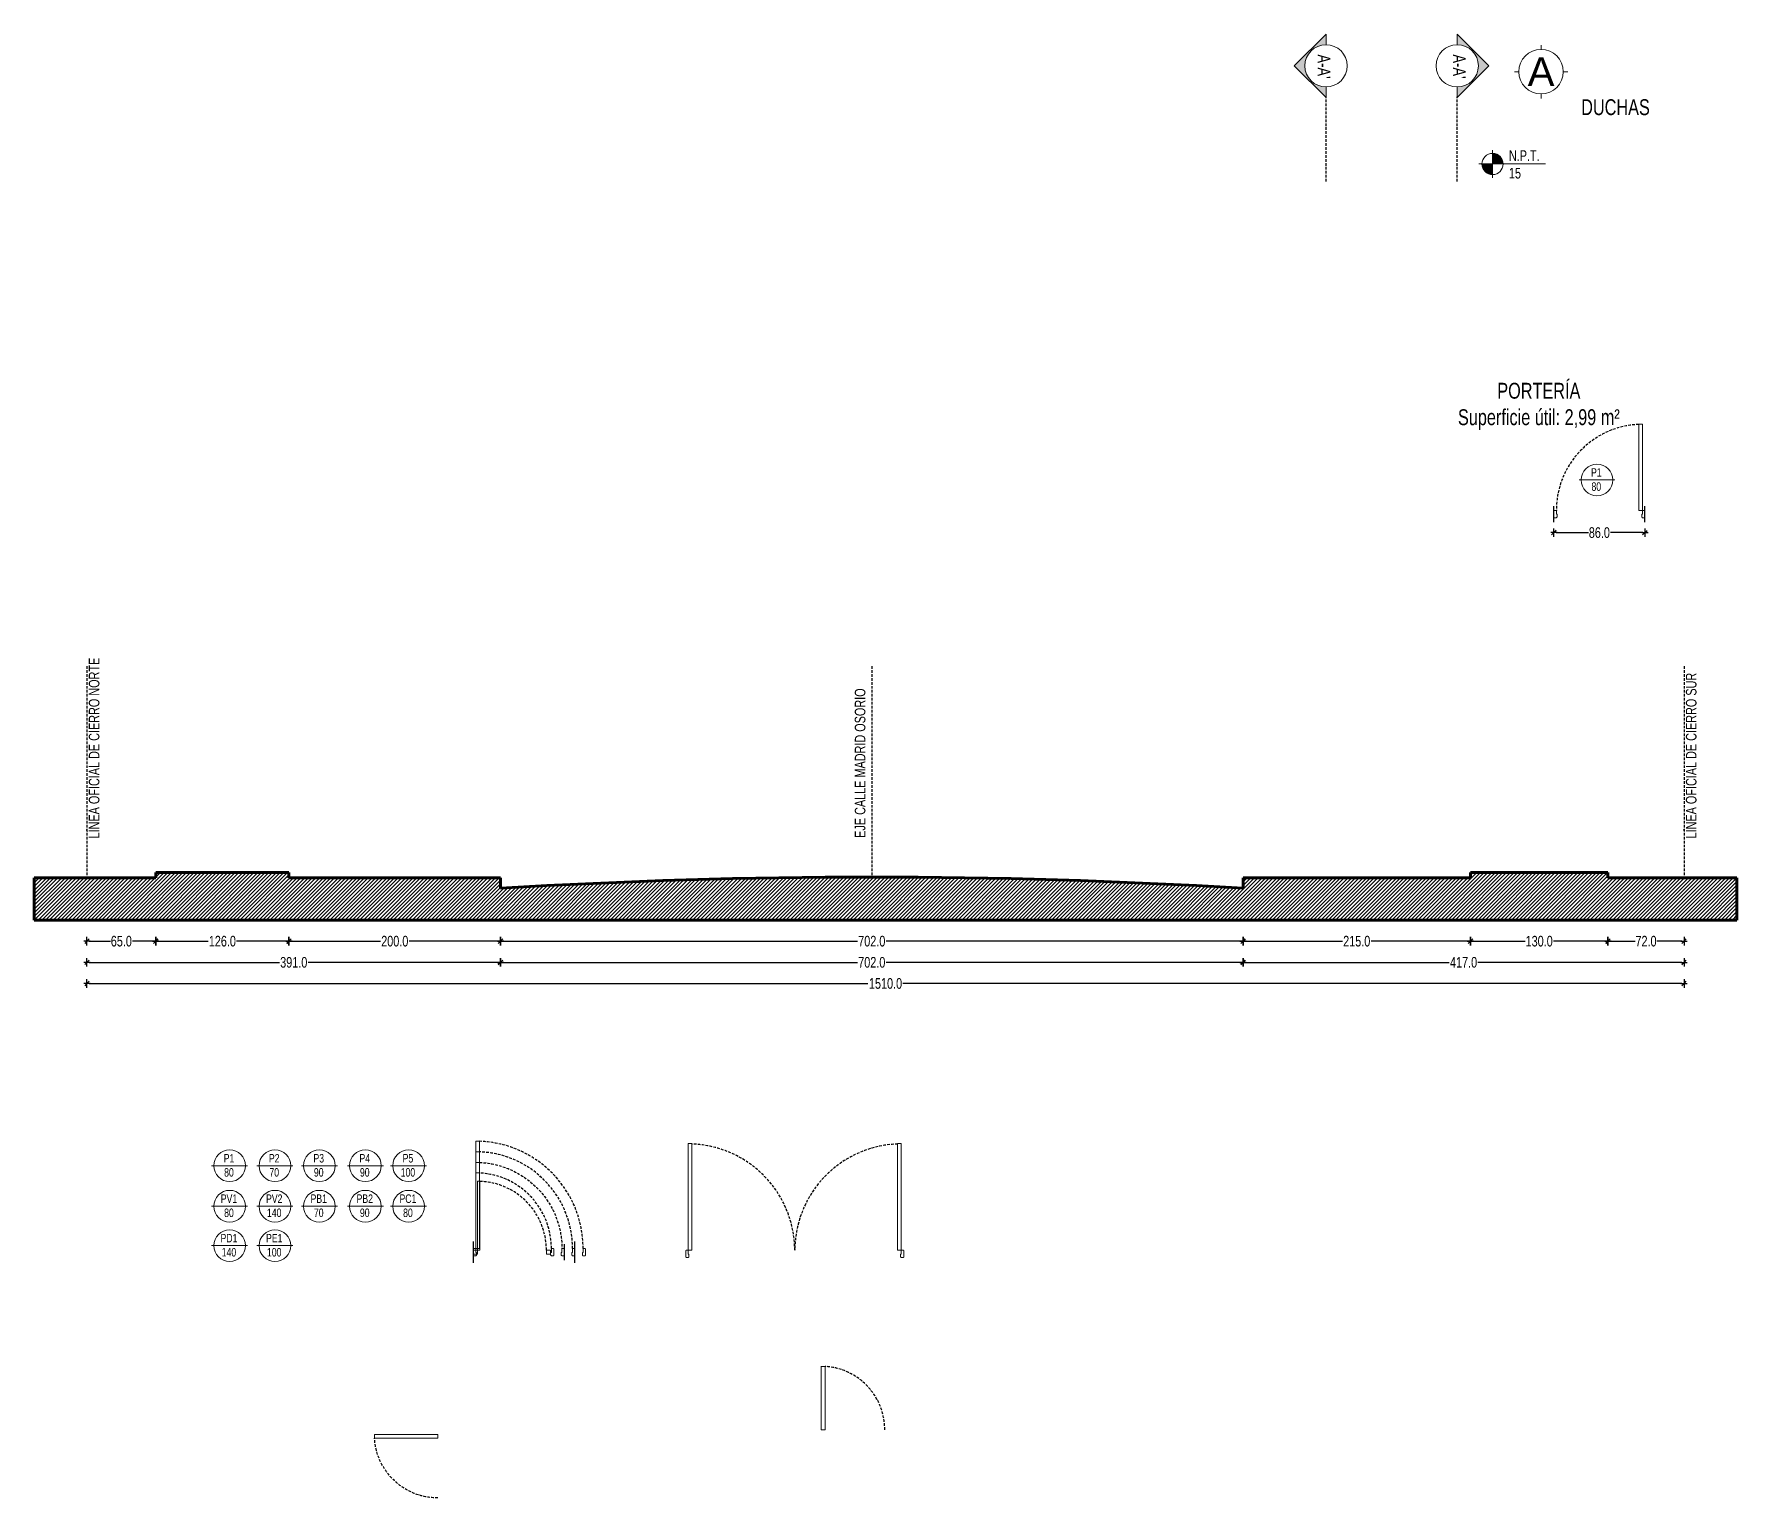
# Model space of a CAD drawing. Header units: centimetres. Extents: x 56177 to 99483, y 493 to 15482.
# Drawn here: x 56595 to 58205, y 5990 to 7374 of the extents above; entities that cross this region are included whole.
import ezdxf
from ezdxf.enums import TextEntityAlignment as Align

# ---------------------------------------------------------------- set-up
doc = ezdxf.new("R2010")
doc.units = ezdxf.units.CM
doc.header["$MEASUREMENT"] = 0
doc.linetypes.add('HIDDEN', pattern=[0.375, 0.25, -0.125])
doc.linetypes.add('RAYITAS', pattern=[0.375, 0.25, -0.125])
for name, color, linetype, lineweight in [('.001', 252, 'Continuous', 13), ('.002', 2, 'Continuous', 20), ('0.1', 253, 'Continuous', 13), ('0.1 COTAS', 52, 'Continuous', 13), ('0.15 TEXTOS', 212, 'Continuous', 20), ('0.2 PUERTAS', 2, 'Continuous', 20), ('0.2 VENTANAS', 2, 'Continuous', 20), ('0.2 VENTANAS PUERTAS', 2, 'Continuous', 25), ('0.8 TERRENO', 5, 'Continuous', 80)]:
    doc.layers.add(name, color=color, linetype=linetype, lineweight=lineweight)
doc.layers.add('0.12 PUNTEADA', color=142, linetype='HIDDEN')
doc.layers.add('0.13 PAVIMENTOS', color=253, linetype='Continuous', lineweight=15, true_color=0xadadad)
doc.layers.add('COLOR_ GRIS', color=253, linetype='Continuous', true_color=0xb5b5b5)
doc.layers.add('COLOR_ NARANJO', color=2, linetype='Continuous', true_color=0xffff14)
doc.styles.add('NICOLAS', font='swissel.ttf')
doc.styles.add('NICOLAS 1', font='swissl.ttf')
doc.styles.add('NICOLAS 2', font='swisscl.ttf')
doc.dimstyles.new('NICO CMS PEQUEÑAS', dxfattribs={"dimtxt": 10, "dimasz": 2, "dimexe": 0.18, "dimexo": 0.0625, "dimgap": 0.09, "dimtad": 0, "dimdec": 1, "dimzin": 0, "dimdsep": 46, "dimtxsty": 'NICOLAS 2', "dimblk": 'CRUZ2', "dimcen": 0.09, "dimse1": 1, "dimse2": 1, "dimclrd": 256, "dimclrt": 2, "dimadec": 0, "dimazin": 0, "dimtfac": 1, "dimtdec": 1, "dimtofl": 0, "dimtmove": 1, "dimatfit": 2, "dimldrblk": 'CRUZ2', "dimfxl": 1, "dimtolj": 1, "dimtzin": 0, "dimarcsym": 0})

# ---------------------------------------------------------------- blocks, each defined once
blk = doc.blocks.new('PU200')
at = {"layer": '.002'}
for points in [[(29252, 12054.2), (29249.8, 12054.2), (29249.8, 12053.9), (29249.5, 12053.9), (29249.5, 12047.5), (29249.8, 12047.5), (29249.8, 12047.2), (29251.8, 12047.2), (29251.8, 12050.9), (29252.5, 12050.9), (29252.5, 12053.7), (29252, 12053.7), (29252, 12054.2)], [(29453, 12054.2), (29455.2, 12054.2), (29455.2, 12053.9), (29455.5, 12053.9), (29455.5, 12047.5), (29455.2, 12047.5), (29455.2, 12047.2), (29453.2, 12047.2), (29453.2, 12050.9), (29452.5, 12050.9), (29452.5, 12053.7), (29453, 12053.7), (29453, 12054.2)]]:
    blk.add_lwpolyline(points, dxfattribs=at)
at = {"layer": '.002', "ltscale": 200}
for points in [[(29255.3, 12047.2), (29251.8, 12047.2), (29251.8, 11946.5), (29255.3, 11946.5)], [(29449.7, 12047.2), (29453.2, 12047.2), (29453.2, 11946.5), (29449.7, 11946.5)]]:
    blk.add_lwpolyline(points, close=True, dxfattribs=at)
at = {"layer": '0.12 PUNTEADA', "linetype": 'RAYITAS', "ltscale": 10}
for centre, start, end in [((29251.5, 12047.7), 272.1011, 359.7), ((29453.4, 12047.7), 180.3, 267.8989)]:
    blk.add_arc(centre, 100.9, start, end, dxfattribs=at)
blk = doc.blocks.new('PU100')
at = {"layer": '.002'}
for points in [[(31504.3, 8260.3), (31502.1, 8260.3), (31502.1, 8260), (31501.8, 8260), (31501.8, 8253.6), (31502.1, 8253.6), (31502.1, 8253.3), (31504.1, 8253.3), (31504.1, 8257), (31504.8, 8257), (31504.8, 8259.8), (31504.3, 8259.8), (31504.3, 8260.3)], [(31605.3, 8260.3), (31607.5, 8260.3), (31607.5, 8260), (31607.8, 8260), (31607.8, 8253.6), (31607.5, 8253.6), (31607.5, 8253.3), (31605.5, 8253.3), (31605.5, 8257), (31604.8, 8257), (31604.8, 8259.8), (31605.3, 8259.8), (31605.3, 8260.3)]]:
    blk.add_lwpolyline(points, dxfattribs=at)
at = {"layer": '.002', "ltscale": 200}
blk.add_lwpolyline([(31602, 8253.3), (31605.5, 8253.3), (31605.5, 8151.9), (31602, 8151.9)], close=True, dxfattribs=at)
at = {"layer": '0.12 PUNTEADA', "linetype": 'RAYITAS', "ltscale": 10}
blk.add_arc((31605.5, 8253.3), 101.4, 180, 268.0219, dxfattribs=at)
blk = doc.blocks.new('pu801hoja')
at = {"layer": '.002', "ltscale": 200}
blk.add_lwpolyline([(7365.8, 1357.3), (7369.3, 1357.3), (7369.3, 1438.7), (7365.8, 1438.7)], close=True, dxfattribs=at)
at = {"layer": '.002'}
for points in [[(7288.1, 1350.3), (7285.9, 1350.3), (7285.9, 1350.6), (7285.6, 1350.6), (7285.6, 1357), (7285.9, 1357), (7285.9, 1357.3), (7287.9, 1357.3), (7287.9, 1353.6), (7288.6, 1353.6), (7288.6, 1350.8), (7288.1, 1350.8), (7288.1, 1350.3)], [(7369.1, 1350.3), (7371.3, 1350.3), (7371.3, 1350.6), (7371.6, 1350.6), (7371.6, 1357), (7371.3, 1357), (7371.3, 1357.3), (7369.3, 1357.3), (7369.3, 1353.6), (7368.6, 1353.6), (7368.6, 1350.8), (7369.1, 1350.8), (7369.1, 1350.3)]]:
    blk.add_lwpolyline(points, dxfattribs=at)
at = {"layer": '0.12 PUNTEADA', "linetype": 'HIDDEN', "ltscale": 10}
blk.add_arc((7369.3, 1357.3), 81.4, 92.4643, 180, dxfattribs=at)
at = {"layer": 'Defpoints', "ltscale": 10}
for p, q in [((7285.6, 1346.3), (7285.6, 1361.3)), ((7371.6, 1346.3), (7371.6, 1361.3))]:
    blk.add_line(p, q, dxfattribs=at)
blk = doc.blocks.new('puerta76')
at = {"layer": '.002', "ltscale": 200}
blk.add_lwpolyline([(1865.5, 141.4), (1862, 141.4), (1862, 212.8), (1865.5, 212.8)], close=True, dxfattribs=at)
at = {"layer": '.002'}
for points in [[(1862.2, 134.4), (1860, 134.4), (1860, 134.7), (1859.7, 134.7), (1859.7, 141.1), (1860, 141.1), (1860, 141.4), (1862, 141.4), (1862, 137.7), (1862.7, 137.7), (1862.7, 134.9), (1862.2, 134.9), (1862.2, 134.4)], [(1933.2, 134.4), (1935.4, 134.4), (1935.4, 134.7), (1935.7, 134.7), (1935.7, 141.1), (1935.4, 141.1), (1935.4, 141.4), (1933.4, 141.4), (1933.4, 137.7), (1932.7, 137.7), (1932.7, 134.9), (1933.2, 134.9), (1933.2, 134.4)]]:
    blk.add_lwpolyline(points, dxfattribs=at)
at = {"layer": '0.12 PUNTEADA', "linetype": 'RAYITAS', "ltscale": 10}
blk.add_arc((1862, 141.4), 71.4, 0, 87.1903, dxfattribs=at)
blk = doc.blocks.new('PU90SIMPLE')
at = {"layer": '.002'}
for points in [[(27494.2, 12751), (27492, 12751), (27492, 12750.7), (27491.7, 12750.7), (27491.7, 12744.3), (27492, 12744.3), (27492, 12744), (27494, 12744), (27494, 12747.7), (27494.7, 12747.7), (27494.7, 12750.5), (27494.2, 12750.5), (27494.2, 12751)], [(27585.2, 12751), (27587.4, 12751), (27587.4, 12750.7), (27587.7, 12750.7), (27587.7, 12744.3), (27587.4, 12744.3), (27587.4, 12744), (27585.4, 12744), (27585.4, 12747.7), (27584.7, 12747.7), (27584.7, 12750.5), (27585.2, 12750.5), (27585.2, 12751)]]:
    blk.add_lwpolyline(points, dxfattribs=at)
at = {"layer": '.002', "ltscale": 200}
blk.add_lwpolyline([(27581.9, 12744), (27585.4, 12744), (27585.4, 12652.6), (27581.9, 12652.6)], close=True, dxfattribs=at)
at = {"layer": '0.12 PUNTEADA', "linetype": 'RAYITAS', "ltscale": 10}
blk.add_arc((27585.4, 12744), 91.4, 180, 267.8054, dxfattribs=at)
at = {"layer": 'Defpoints', "ltscale": 10}
for p, q in [((27491.7, 12757.5), (27491.7, 12737.5)), ((27587.7, 12757.5), (27587.7, 12737.5))]:
    blk.add_line(p, q, dxfattribs=at)
blk = doc.blocks.new('PUERTABAÑO')
at = {"layer": '0.12 PUNTEADA', "ltscale": 10}
blk.add_arc((31671.1, 8932.2), 65, 0, 88.2368, dxfattribs=at)
at = {"layer": '0.2 PUERTAS', "ltscale": 10}
for points in [[(31671.1, 8932.2), (31671.1, 8997.2), (31673.1, 8997.2), (31673.1, 8932.2), (31671.1, 8932.2)], [(31671.1, 8932.2), (31667.1, 8932.2), (31667.1, 8928.2), (31671.1, 8928.2), (31671.1, 8932.2)], [(31740.1, 8932.2), (31736.1, 8932.2), (31736.1, 8928.2), (31740.1, 8928.2), (31740.1, 8932.2)]]:
    blk.add_lwpolyline(points, dxfattribs=at)
blk = doc.blocks.new('CRUZ2')
at = {"layer": 'COLOR_ NARANJO', "color": 8}
for p, q in [((-1.5, 0), (1.5, 0)), ((0, 2), (0, -2))]:
    blk.add_line(p, q, dxfattribs=at)
at = {"layer": 'COLOR_ NARANJO', "color": 4}
blk.add_lwpolyline([(-1.06, -1.06), (0, 0), (1.06, 1.06)], dxfattribs=at)
blk = doc.blocks.new('*D9')
at = {"layer": '0.1 COTAS', "lineweight": -2, "transparency": 16777216}
for p, q in [((56647.4, 6516), (56667.5, 6516)), ((56708.4, 6516), (56688.3, 6516))]:
    blk.add_line(p, q, dxfattribs=at)
at = {"layer": 'Defpoints', "color": 0, "transparency": 16777216}
for p in [(56645.4, 6576), (56710.4, 6576), (56710.4, 6516)]:
    blk.add_point(p, dxfattribs=at)
at = {"layer": '0.1 COTAS', "lineweight": -2, "transparency": 16777216, "xscale": 2, "yscale": 2, "zscale": 2, "rotation": 180}
blk.add_blockref('CRUZ2', (56645.4, 6516), dxfattribs=at)
at = {"layer": '0.1 COTAS', "lineweight": -2, "transparency": 16777216, "xscale": 2, "yscale": 2, "zscale": 2}
blk.add_blockref('CRUZ2', (56710.4, 6516), dxfattribs=at)
at = {"layer": '0.1 COTAS', "color": 2, "transparency": 16777216, "insert": (56677.9, 6516), "char_height": 10, "attachment_point": 5, "style": 'NICOLAS 2'}
blk.add_mtext('\\A1;65.0', dxfattribs=at)
blk = doc.blocks.new('*D10')
at = {"layer": '0.1 COTAS', "lineweight": -2, "ltscale": 10, "transparency": 16777216}
for p, q in [((56712.4, 6516), (56760, 6516)), ((56834.4, 6516), (56786.8, 6516))]:
    blk.add_line(p, q, dxfattribs=at)
at = {"layer": 'Defpoints', "color": 0, "ltscale": 10, "transparency": 16777216}
for p in [(56710.4, 6576), (56836.4, 6576), (56836.4, 6516)]:
    blk.add_point(p, dxfattribs=at)
at = {"layer": '0.1 COTAS', "lineweight": -2, "ltscale": 10, "transparency": 16777216, "xscale": 2, "yscale": 2, "zscale": 2, "rotation": 180}
blk.add_blockref('CRUZ2', (56710.4, 6516), dxfattribs=at)
at = {"layer": '0.1 COTAS', "lineweight": -2, "ltscale": 10, "transparency": 16777216, "xscale": 2, "yscale": 2, "zscale": 2}
blk.add_blockref('CRUZ2', (56836.4, 6516), dxfattribs=at)
at = {"layer": '0.1 COTAS', "color": 2, "ltscale": 10, "transparency": 16777216, "insert": (56773.4, 6516), "char_height": 10, "attachment_point": 5, "style": 'NICOLAS 2'}
blk.add_mtext('\\A1;126.0', dxfattribs=at)
blk = doc.blocks.new('*D11')
at = {"layer": '0.1 COTAS', "lineweight": -2, "ltscale": 10, "transparency": 16777216}
for p, q in [((56838.4, 6516), (56922.8, 6516)), ((57034.4, 6516), (56949.9, 6516))]:
    blk.add_line(p, q, dxfattribs=at)
at = {"layer": 'Defpoints', "color": 0, "ltscale": 10, "transparency": 16777216}
for p in [(56836.4, 6576), (57036.4, 6576), (57036.4, 6516)]:
    blk.add_point(p, dxfattribs=at)
at = {"layer": '0.1 COTAS', "lineweight": -2, "ltscale": 10, "transparency": 16777216, "xscale": 2, "yscale": 2, "zscale": 2, "rotation": 180}
blk.add_blockref('CRUZ2', (56836.4, 6516), dxfattribs=at)
at = {"layer": '0.1 COTAS', "lineweight": -2, "ltscale": 10, "transparency": 16777216, "xscale": 2, "yscale": 2, "zscale": 2}
blk.add_blockref('CRUZ2', (57036.4, 6516), dxfattribs=at)
at = {"layer": '0.1 COTAS', "color": 2, "ltscale": 10, "transparency": 16777216, "insert": (56936.4, 6516), "char_height": 10, "attachment_point": 5, "style": 'NICOLAS 2'}
blk.add_mtext('\\A1;200.0', dxfattribs=at)
blk = doc.blocks.new('*D12')
at = {"layer": '0.1 COTAS', "lineweight": -2, "ltscale": 10, "transparency": 16777216}
for p, q in [((57038.4, 6516), (57373.9, 6516)), ((57736.4, 6516), (57400.9, 6516))]:
    blk.add_line(p, q, dxfattribs=at)
at = {"layer": 'Defpoints', "color": 0, "ltscale": 10, "transparency": 16777216}
for p in [(57036.4, 6576), (57738.4, 6566), (57738.4, 6516)]:
    blk.add_point(p, dxfattribs=at)
at = {"layer": '0.1 COTAS', "lineweight": -2, "ltscale": 10, "transparency": 16777216, "xscale": 2, "yscale": 2, "zscale": 2, "rotation": 180}
blk.add_blockref('CRUZ2', (57036.4, 6516), dxfattribs=at)
at = {"layer": '0.1 COTAS', "lineweight": -2, "ltscale": 10, "transparency": 16777216, "xscale": 2, "yscale": 2, "zscale": 2}
blk.add_blockref('CRUZ2', (57738.4, 6516), dxfattribs=at)
at = {"layer": '0.1 COTAS', "color": 2, "ltscale": 10, "transparency": 16777216, "insert": (57387.4, 6516), "char_height": 10, "attachment_point": 5, "style": 'NICOLAS 2'}
blk.add_mtext('\\A1;702.0', dxfattribs=at)
blk = doc.blocks.new('*D13')
at = {"layer": '0.1 COTAS', "lineweight": -2, "ltscale": 10, "transparency": 16777216}
for p, q in [((57740.4, 6516), (57832.3, 6516)), ((57951.4, 6516), (57859.4, 6516))]:
    blk.add_line(p, q, dxfattribs=at)
at = {"layer": 'Defpoints', "color": 0, "ltscale": 10, "transparency": 16777216}
for p in [(57953.4, 6576), (57738.4, 6566), (57953.4, 6516)]:
    blk.add_point(p, dxfattribs=at)
at = {"layer": '0.1 COTAS', "lineweight": -2, "ltscale": 10, "transparency": 16777216, "xscale": 2, "yscale": 2, "zscale": 2, "rotation": 180}
blk.add_blockref('CRUZ2', (57738.4, 6516), dxfattribs=at)
at = {"layer": '0.1 COTAS', "lineweight": -2, "ltscale": 10, "transparency": 16777216, "xscale": 2, "yscale": 2, "zscale": 2}
blk.add_blockref('CRUZ2', (57953.4, 6516), dxfattribs=at)
at = {"layer": '0.1 COTAS', "color": 2, "ltscale": 10, "transparency": 16777216, "insert": (57845.9, 6516), "char_height": 10, "attachment_point": 5, "style": 'NICOLAS 2'}
blk.add_mtext('\\A1;215.0', dxfattribs=at)
blk = doc.blocks.new('*D14')
at = {"layer": '0.1 COTAS', "lineweight": -2, "ltscale": 10, "transparency": 16777216}
for p, q in [((57955.4, 6516), (58005, 6516)), ((58081.4, 6516), (58031.8, 6516))]:
    blk.add_line(p, q, dxfattribs=at)
at = {"layer": 'Defpoints', "color": 0, "ltscale": 10, "transparency": 16777216}
for p in [(57953.4, 6576), (58083.4, 6576), (58083.4, 6516)]:
    blk.add_point(p, dxfattribs=at)
at = {"layer": '0.1 COTAS', "lineweight": -2, "ltscale": 10, "transparency": 16777216, "xscale": 2, "yscale": 2, "zscale": 2, "rotation": 180}
blk.add_blockref('CRUZ2', (57953.4, 6516), dxfattribs=at)
at = {"layer": '0.1 COTAS', "lineweight": -2, "ltscale": 10, "transparency": 16777216, "xscale": 2, "yscale": 2, "zscale": 2}
blk.add_blockref('CRUZ2', (58083.4, 6516), dxfattribs=at)
at = {"layer": '0.1 COTAS', "color": 2, "ltscale": 10, "transparency": 16777216, "insert": (58018.4, 6516), "char_height": 10, "attachment_point": 5, "style": 'NICOLAS 2'}
blk.add_mtext('\\A1;130.0', dxfattribs=at)
blk = doc.blocks.new('*D15')
at = {"layer": '0.1 COTAS', "lineweight": -2, "ltscale": 10, "transparency": 16777216}
for p, q in [((58085.4, 6516), (58109, 6516)), ((58153.4, 6516), (58129.7, 6516))]:
    blk.add_line(p, q, dxfattribs=at)
at = {"layer": 'Defpoints', "color": 0, "ltscale": 10, "transparency": 16777216}
for p in [(58083.4, 6576), (58155.4, 6576), (58155.4, 6516)]:
    blk.add_point(p, dxfattribs=at)
at = {"layer": '0.1 COTAS', "lineweight": -2, "ltscale": 10, "transparency": 16777216, "xscale": 2, "yscale": 2, "zscale": 2, "rotation": 180}
blk.add_blockref('CRUZ2', (58083.4, 6516), dxfattribs=at)
at = {"layer": '0.1 COTAS', "lineweight": -2, "ltscale": 10, "transparency": 16777216, "xscale": 2, "yscale": 2, "zscale": 2}
blk.add_blockref('CRUZ2', (58155.4, 6516), dxfattribs=at)
at = {"layer": '0.1 COTAS', "color": 2, "ltscale": 10, "transparency": 16777216, "insert": (58119.4, 6516), "char_height": 10, "attachment_point": 5, "style": 'NICOLAS 2'}
blk.add_mtext('\\A1;72.0', dxfattribs=at)
blk = doc.blocks.new('*D16')
at = {"layer": '0.1 COTAS', "lineweight": -2, "ltscale": 10, "transparency": 16777216}
for p, q in [((57740.4, 6496), (57933.3, 6496)), ((58153.4, 6496), (57960.5, 6496))]:
    blk.add_line(p, q, dxfattribs=at)
at = {"layer": 'Defpoints', "color": 0, "ltscale": 10, "transparency": 16777216}
for p in [(57738.4, 6576), (58155.4, 6576), (57738.4, 6496)]:
    blk.add_point(p, dxfattribs=at)
at = {"layer": '0.1 COTAS', "lineweight": -2, "ltscale": 10, "transparency": 16777216, "xscale": 2, "yscale": 2, "zscale": 2, "rotation": 180}
blk.add_blockref('CRUZ2', (57738.4, 6496), dxfattribs=at)
at = {"layer": '0.1 COTAS', "lineweight": -2, "ltscale": 10, "transparency": 16777216, "xscale": 2, "yscale": 2, "zscale": 2}
blk.add_blockref('CRUZ2', (58155.4, 6496), dxfattribs=at)
at = {"layer": '0.1 COTAS', "color": 2, "ltscale": 10, "transparency": 16777216, "insert": (57946.9, 6496), "char_height": 10, "attachment_point": 5, "style": 'NICOLAS 2'}
blk.add_mtext('\\A1;417.0', dxfattribs=at)
blk = doc.blocks.new('*D17')
at = {"layer": '0.1 COTAS', "lineweight": -2, "ltscale": 10, "transparency": 16777216}
for p, q in [((57038.4, 6496), (57373.9, 6496)), ((57736.4, 6496), (57400.9, 6496))]:
    blk.add_line(p, q, dxfattribs=at)
at = {"layer": 'Defpoints', "color": 0, "ltscale": 10, "transparency": 16777216}
for p in [(57738.4, 6576), (57036.4, 6566), (57036.4, 6496)]:
    blk.add_point(p, dxfattribs=at)
at = {"layer": '0.1 COTAS', "lineweight": -2, "ltscale": 10, "transparency": 16777216, "xscale": 2, "yscale": 2, "zscale": 2, "rotation": 180}
blk.add_blockref('CRUZ2', (57036.4, 6496), dxfattribs=at)
at = {"layer": '0.1 COTAS', "lineweight": -2, "ltscale": 10, "transparency": 16777216, "xscale": 2, "yscale": 2, "zscale": 2}
blk.add_blockref('CRUZ2', (57738.4, 6496), dxfattribs=at)
at = {"layer": '0.1 COTAS', "color": 2, "ltscale": 10, "transparency": 16777216, "insert": (57387.4, 6496), "char_height": 10, "attachment_point": 5, "style": 'NICOLAS 2'}
blk.add_mtext('\\A1;702.0', dxfattribs=at)
blk = doc.blocks.new('*D18')
at = {"layer": '0.1 COTAS', "lineweight": -2, "ltscale": 10, "transparency": 16777216}
for p, q in [((56647.4, 6496), (56827.3, 6496)), ((57034.4, 6496), (56854.4, 6496))]:
    blk.add_line(p, q, dxfattribs=at)
at = {"layer": 'Defpoints', "color": 0, "ltscale": 10, "transparency": 16777216}
for p in [(56645.4, 6576), (57036.4, 6566), (56645.4, 6496)]:
    blk.add_point(p, dxfattribs=at)
at = {"layer": '0.1 COTAS', "lineweight": -2, "ltscale": 10, "transparency": 16777216, "xscale": 2, "yscale": 2, "zscale": 2, "rotation": 180}
blk.add_blockref('CRUZ2', (56645.4, 6496), dxfattribs=at)
at = {"layer": '0.1 COTAS', "lineweight": -2, "ltscale": 10, "transparency": 16777216, "xscale": 2, "yscale": 2, "zscale": 2}
blk.add_blockref('CRUZ2', (57036.4, 6496), dxfattribs=at)
at = {"layer": '0.1 COTAS', "color": 2, "ltscale": 10, "transparency": 16777216, "insert": (56840.9, 6496), "char_height": 10, "attachment_point": 5, "style": 'NICOLAS 2'}
blk.add_mtext('\\A1;391.0', dxfattribs=at)
blk = doc.blocks.new('*D19')
at = {"layer": '0.1 COTAS', "lineweight": -2, "ltscale": 10, "transparency": 16777216}
for p, q in [((56647.4, 6476), (57383.8, 6476)), ((58153.4, 6476), (57416.9, 6476))]:
    blk.add_line(p, q, dxfattribs=at)
at = {"layer": 'Defpoints', "color": 0, "ltscale": 10, "transparency": 16777216}
for p in [(56645.4, 6576), (58155.4, 6576), (58155.4, 6476)]:
    blk.add_point(p, dxfattribs=at)
at = {"layer": '0.1 COTAS', "lineweight": -2, "ltscale": 10, "transparency": 16777216, "xscale": 2, "yscale": 2, "zscale": 2, "rotation": 180}
blk.add_blockref('CRUZ2', (56645.4, 6476), dxfattribs=at)
at = {"layer": '0.1 COTAS', "lineweight": -2, "ltscale": 10, "transparency": 16777216, "xscale": 2, "yscale": 2, "zscale": 2}
blk.add_blockref('CRUZ2', (58155.4, 6476), dxfattribs=at)
at = {"layer": '0.1 COTAS', "color": 2, "ltscale": 10, "transparency": 16777216, "insert": (57400.4, 6476), "char_height": 10, "attachment_point": 5, "style": 'NICOLAS 2'}
blk.add_mtext('\\A1;1510.0', dxfattribs=at)
blk = doc.blocks.new('EJE')
at = {"layer": '0.15 TEXTOS'}
for p, q in [((0, 10), (0, 12)), ((-10, 0), (-12, 0)), ((10, 0), (12, 0)), ((0, -10), (0, -12))]:
    blk.add_line(p, q, dxfattribs=at)
blk.add_circle((0, 0), 10, dxfattribs=at)
at = {"layer": '0.15 TEXTOS', "style": 'NICOLAS'}
blk.add_attdef('A', text='', height=13, dxfattribs=at).set_placement((0, 0), align=Align.MIDDLE_CENTER)
blk = doc.blocks.new('CORTE')
at = {"layer": '.001', "ltscale": 10}
blk.add_hatch(color=256, dxfattribs=at).paths.add_polyline_path([(6962.3, 4767.2), (6972.3, 4767.2), (6942.3, 4797.2), (6912.3, 4767.2), (6922.3, 4767.2, -1)])
for p, q in [((6912.3, 4767.2), (6942.3, 4797.2)), ((6972.3, 4767.2), (6942.3, 4797.2)), ((6912.3, 4767.2), (6922.3, 4767.2)), ((6962.3, 4767.2), (6972.3, 4767.2))]:
    blk.add_line(p, q, dxfattribs=at)
blk.add_circle((6942.3, 4767.2), 20, dxfattribs=at)
at = {"layer": '0.12 PUNTEADA', "ltscale": 10, "extrusion": (0, 0, -1)}
blk.add_line((7051.7, 4767.2), (6971.7, 4767.2), dxfattribs=at)
at = {"layer": '0.15 TEXTOS', "ltscale": 10, "style": 'NICOLAS 2'}
blk.add_attdef("A-A'", (6931.5, 4763.2), '', height=12, dxfattribs=at)
blk = doc.blocks.new('*D46')
at = {"layer": '0.2 VENTANAS', "lineweight": -2, "ltscale": 10, "transparency": 16777216}
for p, q in [((58034.3, 6902.3), (58064.9, 6902.3)), ((58116.3, 6902.3), (58085.7, 6902.3))]:
    blk.add_line(p, q, dxfattribs=at)
at = {"layer": 'Defpoints', "color": 0, "ltscale": 10, "transparency": 16777216}
for p in [(58032.3, 6912.4), (58118.3, 6912.4), (58118.3, 6902.3)]:
    blk.add_point(p, dxfattribs=at)
at = {"layer": '0.2 VENTANAS', "lineweight": -2, "ltscale": 10, "transparency": 16777216, "xscale": 2, "yscale": 2, "zscale": 2, "rotation": 180}
blk.add_blockref('CRUZ2', (58032.3, 6902.3), dxfattribs=at)
at = {"layer": '0.2 VENTANAS', "lineweight": -2, "ltscale": 10, "transparency": 16777216, "xscale": 2, "yscale": 2, "zscale": 2}
blk.add_blockref('CRUZ2', (58118.3, 6902.3), dxfattribs=at)
at = {"layer": '0.2 VENTANAS', "color": 2, "ltscale": 10, "transparency": 16777216, "insert": (58075.3, 6902.3), "char_height": 10, "attachment_point": 5, "style": 'NICOLAS 2'}
blk.add_mtext('\\A1;86.0', dxfattribs=at)
blk = doc.blocks.new('1')
at = {"layer": '.002', "ltscale": 200}
blk.add_lwpolyline([(40029.4, -6128.2), (40029.4, -6188.1), (40025.9, -6188.1), (40025.9, -6128.2)], dxfattribs=at)
at = {"layer": '0.12 PUNTEADA', "linetype": 'HIDDEN', "ltscale": 10}
blk.add_arc((40025.9, -6188.1), 60, 0, 86.6558, dxfattribs=at)
at = {"layer": '0.2 VENTANAS', "ltscale": 10}
for p, q in [((40025.9, -6128.1), (40025.9, -6188.1)), ((40029.4, -6128.2), (40025.9, -6128.2))]:
    blk.add_line(p, q, dxfattribs=at)

msp = doc.modelspace()

# ---------------------------------------------------------------- hatches: boundary and pattern name
at = {"layer": '0.1'}
h = msp.add_hatch(dxfattribs=at)
h.set_pattern_fill('ANSI31', color=256, scale=20, style=0)
h.set_pattern_definition([(45, (30939.642, 1128.0697), (-1.76776695, 1.76776695), [])])
h.paths.add_polyline_path([(57036.37, 6566.04), (57036.37, 6576.04), (56836.37, 6576.04), (56836.37, 6581.04), (56710.37, 6581.04), (56710.37, 6576.04), (56595.37, 6576.04), (56595.37, 6536.04), (58205.37, 6536.04), (58205.37, 6576.04), (58083.37, 6576.04), (58083.37, 6581.04), (57953.37, 6581.04), (57953.37, 6576.04), (57738.37, 6576.04), (57738.37, 6566.04, 0.030322)])
at = {"layer": '0.15 TEXTOS'}
h = msp.add_hatch(color=256, dxfattribs=at)
h.paths.add_polyline_path([(57974.31, 7250.88), (57984.31, 7250.88, 0.4142136), (57974.31, 7260.88)])
h.paths.add_polyline_path([(57974.31, 7240.88), (57974.31, 7250.88), (57964.31, 7250.88, 0.4142136)])

# ---------------------------------------------------------------- linework, layer by layer
at = {"layer": '0.12 PUNTEADA', "ltscale": 10}
for p, q in [((56645.37, 6776.04), (56645.37, 6576.04)), ((57387.37, 6776.04), (57387.37, 6576.68)), ((58155.37, 6776.04), (58155.37, 6576.04))]:
    msp.add_line(p, q, dxfattribs=at)
at = {"layer": '0.15 TEXTOS'}
for p, q in [((57974.31, 7237.88), (57974.31, 7263.88)), ((57961.31, 7250.88), (58024.29, 7250.88)), ((58090.06, 6952.09), (58056.06, 6952.09)), ((56797.28, 6303.69), (56763.28, 6303.69)), ((56840.07, 6303.69), (56806.07, 6303.69)), ((56882.16, 6303.69), (56848.16, 6303.69)), ((56925.67, 6303.69), (56891.67, 6303.69)), ((56966.49, 6303.69), (56932.49, 6303.69)), ((56797.28, 6265.46), (56763.28, 6265.46)), ((56840.07, 6265.46), (56806.07, 6265.46)), ((56882.16, 6265.46), (56848.16, 6265.46)), ((56925.67, 6265.46), (56891.67, 6265.46)), ((56966.49, 6265.46), (56932.49, 6265.46)), ((56797.28, 6228.15), (56763.28, 6228.15)), ((56840.07, 6228.15), (56806.07, 6228.15))]:
    msp.add_line(p, q, dxfattribs=at)
for centre, radius in [((57974.31, 7250.88), 10), ((58073.06, 6952.09), 15), ((56780.28, 6303.69), 15), ((56823.07, 6303.69), 15), ((56865.16, 6303.69), 15), ((56908.67, 6303.69), 15), ((56949.49, 6303.69), 15), ((56780.28, 6265.46), 15), ((56823.07, 6265.46), 15), ((56865.16, 6265.46), 15), ((56908.67, 6265.46), 15), ((56949.49, 6265.46), 15), ((56780.28, 6228.15), 15), ((56823.07, 6228.15), 15)]:
    msp.add_circle(centre, radius, dxfattribs=at)
at = {"layer": '0.8 TERRENO'}
for p, q in [((56595.37, 6576.04), (56710.37, 6576.04)), ((56595.37, 6576.04), (56595.37, 6536.04)), ((56710.37, 6576.04), (56710.37, 6581.04)), ((56710.37, 6581.04), (56836.37, 6581.04)), ((56836.37, 6581.04), (56836.37, 6576.04)), ((56836.37, 6576.04), (57036.37, 6576.04)), ((57036.37, 6576.04), (57036.37, 6566.04)), ((57953.37, 6576.04), (57738.37, 6576.04)), ((57738.37, 6576.04), (57738.37, 6566.04)), ((58083.37, 6581.04), (57953.37, 6581.04)), ((57953.37, 6581.04), (57953.37, 6576.04)), ((58083.37, 6576.04), (58083.37, 6581.04)), ((58205.37, 6576.04), (58083.37, 6576.04)), ((58205.37, 6536.04), (58205.37, 6576.04)), ((56595.37, 6536.04), (58205.37, 6536.04))]:
    msp.add_line(p, q, dxfattribs=at)
msp.add_arc((57387.37, 783.48), 5793.2, 86.526419, 93.473581, dxfattribs=at)

# ---------------------------------------------------------------- block references
ref = msp.add_blockref('CORTE', (62584.09, 14285.98), dxfattribs=dict(xscale=-1, rotation=90))
ref.add_attrib("A-A'", "A-A'", (57808.89, 7354.46), dxfattribs={"layer": '0.15 TEXTOS', "ltscale": 10, "height": 12, "rotation": 270, "style": 'NICOLAS 2'})
at = {"rotation": 270}
msp.add_blockref('CORTE', (53173.67, 14285.98), dxfattribs=at).add_auto_attribs({"A-A'": "A-A'"})
at = {"layer": '0.1 COTAS'}
ref = msp.add_blockref('EJE', (58020.17, 7338.14), dxfattribs=dict(at, xscale=2.099999999999999, yscale=2.099999999999999, zscale=2.099999999999999))
ref.add_attrib('A', 'A', dxfattribs={"layer": '0.15 TEXTOS', "height": 27.3, "style": 'NICOLAS 1'}).set_placement((58020.17, 7338.14), align=Align.MIDDLE_CENTER)
at = {"layer": '0.1 COTAS', "rotation": 180}
msp.add_blockref('PU100', (88618.58, 14478.8), dxfattribs=at)
at = {"layer": '0.13 PAVIMENTOS', "rotation": 180}
for name, p in [('PU90SIMPLE', (84598.48, 18969.51)), ('PU200', (86667.05, 18271.12))]:
    msp.add_blockref(name, p, dxfattribs=at)
at = {"layer": '0.2 PUERTAS', "ltscale": 10}
msp.add_blockref('pu801hoja', (50746.73, 5566.02), dxfattribs=at)
at = {"layer": '0.2 VENTANAS'}
msp.add_blockref('1', (17313.8, 12242.16), dxfattribs=at)
at = {"layer": '0.2 VENTANAS', "xscale": -1, "rotation": 90}
msp.add_blockref('1', (50789.08, 46075.51), dxfattribs=at)
at = {"layer": '0.2 VENTANAS PUERTAS', "xscale": -1}
msp.add_blockref('pu801hoja', (64382.33, 4868.19), dxfattribs=at)
at = {"layer": '0.2 VENTANAS PUERTAS'}
msp.add_blockref('puerta76', (55151.07, 6084.12), dxfattribs=at)
at = {"layer": 'COLOR_ GRIS'}
msp.add_blockref('PUERTABAÑO', (25343.65, -2708.2), dxfattribs=at)

# ---------------------------------------------------------------- texts
at = {"layer": '0.15 TEXTOS', "insert": (58123, 7312.09), "char_height": 15, "attachment_point": 3, "style": 'NICOLAS 2'}
msp.add_mtext('\\pxqc;DUCHAS', dxfattribs=at)
at = {"layer": '0.15 TEXTOS', "style": 'NICOLAS 2'}
for s, insert, char_height, width, attachment_point in [('N.P.T.\\P15', (57989.8, 7263.83), 10, 34.5015, 1), ('\\pxqc;PORTERÍA\\PSuperficie útil: 2,99 m²', (58110.21, 7043.96), 15, 184.2666, 3), ('\\pxsm1,qc;P1\\P80', (58064.78, 6963.2), 8, 15.2804, 1), ('\\pxsm1,qc;P1\\P80', (56772, 6314.8), 8, 15.2804, 1), ('\\pxsm1,qc;P2\\P70', (56814.79, 6314.8), 8, 15.2804, 1), ('\\pxsm1,qc;P3\\P90', (56856.88, 6314.8), 8, 15.2804, 1), ('\\pxsm1,qc;P4\\P90', (56900.39, 6314.8), 8, 15.2804, 1), ('\\pxsm1,qc;P5\\P100', (56941.21, 6314.8), 8, 15.2804, 1), ('\\pxsm1,qc;PV1\\P80', (56772, 6276.57), 8, 15.2804, 1), ('\\pxsm1,qc;PV2\\P140', (56814.79, 6276.57), 8, 15.2804, 1), ('\\pxsm1,qc;PB1\\P70', (56856.88, 6276.57), 8, 15.2804, 1), ('\\pxsm1,qc;PB2\\P90', (56900.39, 6276.57), 8, 15.2804, 1), ('\\pxsm1,qc;PC1\\P80', (56941.21, 6276.57), 8, 15.2804, 1), ('\\pxsm1,qc;PD1\\P140', (56772, 6239.26), 8, 15.2804, 1), ('\\pxsm1,qc;PE1\\P100', (56814.79, 6239.26), 8, 15.2804, 1)]:
    msp.add_mtext(s, dxfattribs=dict(at, insert=insert, char_height=char_height, width=width, attachment_point=attachment_point))
at = {"layer": '0.15 TEXTOS', "char_height": 10, "width": 489.6147, "attachment_point": 1, "rotation": 90, "style": 'NICOLAS 2'}
for s, insert in [('LÍNEA OFICIAL DE CIERRO NORTE', (56647.13, 6613.16)), ('LÍNEA OFICIAL DE CIERRO SUR', (58157.13, 6613.16)), ('EJE CALLE MADRID OSORIO', (57371.34, 6613.8))]:
    msp.add_mtext(s, dxfattribs=dict(at, insert=insert))

# ---------------------------------------------------------------- dimensions: what is measured, and where the dimension line sits
at = {"layer": '0.1 COTAS'}
dim = msp.add_linear_dim(base=(56710.37, 6516.04), p1=(56645.37, 6576.04), p2=(56710.37, 6576.04), dimstyle='NICO CMS PEQUEÑAS', dxfattribs=at)
dim.commit()
dim.dimension.update_dxf_attribs({"geometry": '*D9', "text_midpoint": (56677.87, 6516.04)})
at = {"layer": '0.1 COTAS', "ltscale": 10}
for base, p1, p2, picture, middle in [((56645.37, 6496.04), (57036.37, 6566.04), (56645.37, 6576.04), '*D18', (56840.87, 6496.04)), ((58155.37, 6476.04), (56645.37, 6576.04), (58155.37, 6576.04), '*D19', (57400.37, 6476.04)), ((56836.37, 6516.04), (56710.37, 6576.04), (56836.37, 6576.04), '*D10', (56773.37, 6516.04)), ((57036.37, 6516.04), (56836.37, 6576.04), (57036.37, 6576.04), '*D11', (56936.37, 6516.04)), ((57738.37, 6516.04), (57036.37, 6576.04), (57738.37, 6566.04), '*D12', (57387.37, 6516.04)), ((57036.37, 6496.04), (57738.37, 6576.04), (57036.37, 6566.04), '*D17', (57387.37, 6496.04)), ((57953.37, 6516.04), (57738.37, 6566.04), (57953.37, 6576.04), '*D13', (57845.87, 6516.04)), ((57738.37, 6496.04), (58155.37, 6576.04), (57738.37, 6576.04), '*D16', (57946.87, 6496.04)), ((58083.37, 6516.04), (57953.37, 6576.04), (58083.37, 6576.04), '*D14', (58018.37, 6516.04)), ((58155.37, 6516.04), (58083.37, 6576.04), (58155.37, 6576.04), '*D15', (58119.37, 6516.04))]:
    dim = msp.add_linear_dim(base=base, p1=p1, p2=p2, dimstyle='NICO CMS PEQUEÑAS', dxfattribs=at)
    dim.commit()
    dim.dimension.update_dxf_attribs({"geometry": picture, "text_midpoint": middle})
at = {"layer": '0.2 VENTANAS', "ltscale": 10}
dim = msp.add_linear_dim(base=(58118.31, 6902.31), p1=(58032.31, 6912.36), p2=(58118.31, 6912.36), dimstyle='NICO CMS PEQUEÑAS', dxfattribs=at)
dim.commit()
dim.dimension.update_dxf_attribs({"geometry": '*D46', "text_midpoint": (58075.31, 6902.31)})

doc.saveas('drawing.dxf')
